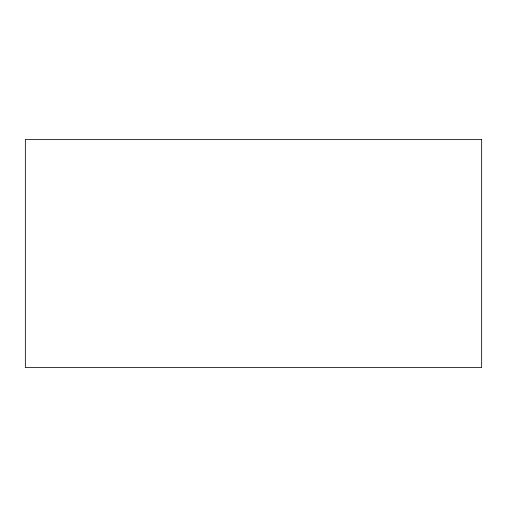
<?xml version="1.0" encoding="UTF-8"?>
<svg xmlns="http://www.w3.org/2000/svg" width="507" height="507" viewBox="0 0 507 507"><rect width="100%" height="100%" fill="white"/><g stroke="black" fill="none" stroke-linecap="round" stroke-linejoin="round"><path stroke-width="0.76" d="M481.65 139.425L25.35 139.425L25.35 367.575L481.65 367.575L481.65 139.425"/></g></svg>
